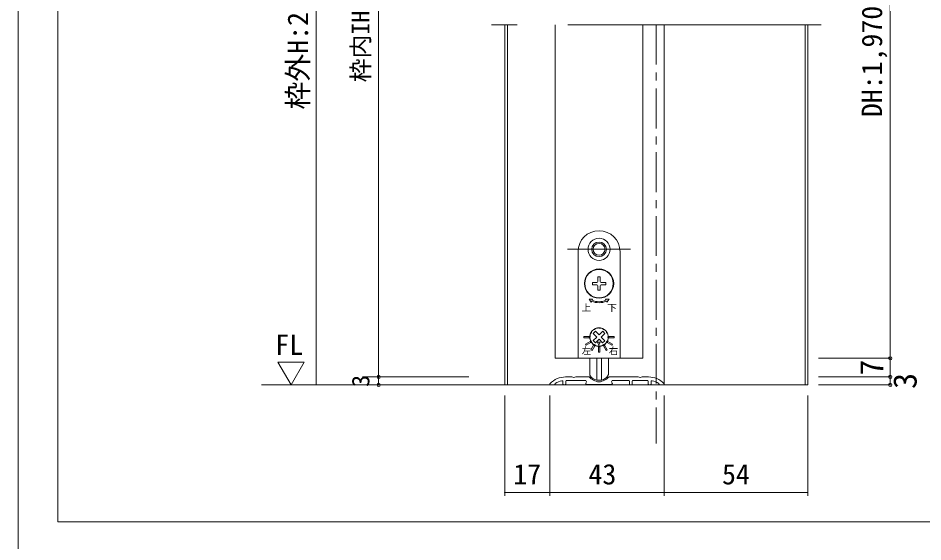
# Model space of a CAD drawing. Units: millimetres on the paper, enlarged 10 times, with parts at other scales. Extents: x -2000 to 2000, y -1385 to 1385.
# Drawn here: x -2000 to -865, y -92 to 564 of the extents above; entities that cross this region are included whole.
import ezdxf
from ezdxf.enums import TextEntityAlignment as Align

# ---------------------------------------------------------------- set-up
doc = ezdxf.new("R2010")
doc.units = ezdxf.units.MM
doc.header["$LTSCALE"] = 10
doc.header["$PDMODE"] = 32
doc.header["$PDSIZE"] = 4
for name, pattern in [('CHAIN1', [8, 5, -1, 1, -1]), ('USER1', [19.05, 12.7, -6.35]), ('USER4', [50.8, 31.75, -6.35, 6.35, -6.35])]:
    doc.linetypes.add(name, pattern=pattern)
doc.layers.add('1-1_0', color=7, linetype='Continuous', lineweight=20)
doc.layers.add('2-0_18', color=7, linetype='Continuous', lineweight=18)
doc.styles.add('ＭＳ ゴシック', font='')
doc.styles.get('ＭＳ ゴシック').set_extended_font_data('MS Gothic')

msp = doc.modelspace()

# ---------------------------------------------------------------- linework, layer by layer
at = {"layer": '1-1_0'}
msp.add_lwpolyline([(-2000, -1385), (2000, -1385), (2000, 1385), (-2000, 1385)], close=True, dxfattribs=at)
msp.add_lwpolyline([(380, -67.5), (-1950, -67.5), (-1950, 1335)], dxfattribs=at)
at = {"layer": '2-0_18', "color": 4, "lineweight": 9}
for p, q in [((-1626.28, 1048.25), (-1626.28, 104.44)), ((-1547.94, 928.25), (-1547.94, 114.43)), ((-906.39, 901.59), (-906.39, 137.77)), ((-906.39, 137.77), (-996.53, 137.77)), ((-906.39, 137.77), (-906.39, 114.44)), ((-1674.46, 133.12), (-1657.77, 104.44)), ((-1641.27, 133.12), (-1674.46, 133.12)), ((-1657.77, 104.44), (-1641.27, 133.12)), ((-1567.94, 114.43), (-1434.86, 114.43)), ((-1547.94, 114.43), (-1547.94, 104.44)), ((-906.39, 114.44), (-996.53, 114.44)), ((-906.39, 114.44), (-906.39, 104.44)), ((-1389.86, 104.44), (-1694.61, 104.44)), ((-1567.94, 104.44), (-1434.86, 104.44)), ((-906.39, 104.44), (-996.53, 104.44))]:
    msp.add_line(p, q, dxfattribs=at)
at = {"layer": '2-0_18', "linetype": 'USER4', "lineweight": 20}
msp.add_line((-993.2, 556.1), (-1406.53, 556.1), dxfattribs=at)
at = {"layer": '2-0_18', "lineweight": 20}
for p, q in [((-1389.86, 556.1), (-1389.86, 104.44)), ((-1386.53, 556.1), (-1386.53, 104.44)), ((-1326.53, 556.1), (-1326.53, 137.77)), ((-1216.53, 556.1), (-1216.53, 137.77)), ((-1189.86, 556.1), (-1189.86, 104.44)), ((-1013.2, 556.1), (-1013.2, 104.44)), ((-1009.86, 556.1), (-1009.86, 104.44)), ((-1326.53, 137.77), (-1216.53, 137.77)), ((-1009.86, 104.44), (-1389.86, 104.44)), ((-1333.2, 104.44), (-1389.86, 104.44)), ((-1009.86, 104.44), (-1389.86, 104.44)), ((-1333.2, 104.44), (-1168.2, 104.44)), ((-1168.2, 104.44), (-1009.86, 104.44)), ((-1168.2, 104.44), (-1009.86, 104.44)), ((-1389.86, 91.1), (-1389.86, -34.77)), ((-1009.86, 91.1), (-1009.86, -34.77)), ((-1389.65, -30.6), (-1390.07, -30.6)), ((-1333.66, -30.6), (-1332.62, -30.6)), ((-1189.34, -30.6), (-1190.38, -30.6)), ((-1010.07, -30.6), (-1009.65, -30.6))]:
    msp.add_line(p, q, dxfattribs=at)
at = {"layer": '2-0_18', "linetype": 'CHAIN1', "lineweight": 20}
msp.add_line((-1199.86, 556.1), (-1199.86, 31.1), dxfattribs=at)
at = {"layer": '2-0_18', "color": 2, "linetype": 'USER1'}
msp.add_line((-1311.03, 274.44), (-1232.03, 274.44), dxfattribs=at)
at = {"layer": '2-0_18'}
for p, q in [((-1297.86, 271.44), (-1297.86, 137.77)), ((-1245.2, 137.77), (-1245.2, 271.44)), ((-1270.03, 239.77), (-1273.03, 239.77)), ((-1273.03, 234.27), (-1273.03, 239.77)), ((-1270.03, 234.27), (-1270.03, 239.77)), ((-1274.36, 229.94), (-1279.86, 229.94)), ((-1273.03, 223.1), (-1273.03, 228.6)), ((-1270.03, 223.1), (-1270.03, 228.6)), ((-1263.2, 232.94), (-1268.7, 232.94)), ((-1263.2, 229.94), (-1268.7, 229.94)), ((-1263.2, 232.94), (-1263.2, 229.94)), ((-1270.03, 223.1), (-1273.03, 223.1)), ((-1271.5, 167.26), (-1266.96, 171.69)), ((-1278.89, 160.05), (-1274.36, 164.47)), ((-1276.1, 157.18), (-1278.89, 160.05)), ((-1274.36, 164.47), (-1278.78, 169)), ((-1276.1, 157.18), (-1271.56, 161.61)), ((-1267.14, 157.07), (-1271.56, 161.61)), ((-1264.28, 159.87), (-1267.14, 157.07)), ((-1297.86, 137.77), (-1245.2, 137.77)), ((-1283.2, 117.32), (-1283.2, 137.77)), ((-1274.45, 137.77), (-1274.45, 110.26)), ((-1268.61, 137.77), (-1268.61, 110.26)), ((-1259.86, 137.77), (-1259.86, 117.32)), ((-1313.58, 114.43), (-1305.7, 114.43)), ((-1284.03, 114.43), (-1300.7, 114.43)), ((-1222.36, 114.43), (-1259.03, 114.43)), ((-1209.48, 114.43), (-1217.36, 114.43)), ((-1389.86, 104.44), (-1009.86, 104.44)), ((-1332.2, 104.44), (-1327.53, 104.44)), ((-1326.53, 105.44), (-1326.53, 105.96)), ((-1316.86, 108.67), (-1316.86, 105.44)), ((-1315.86, 104.44), (-1314.2, 104.44)), ((-1313.2, 105.44), (-1313.2, 109.1)), ((-1312.2, 110.1), (-1288.93, 110.1)), ((-1288.06, 106.6), (-1287.49, 107.6)), ((-1287.2, 105.1), (-1271.53, 105.1)), ((-1274.45, 110.26), (-1268.61, 110.26)), ((-1255.86, 105.1), (-1271.53, 105.1)), ((-1255, 106.6), (-1255.57, 107.6)), ((-1234.53, 110.1), (-1254.13, 110.1)), ((-1233.53, 109.1), (-1233.53, 105.44)), ((-1232.53, 104.44), (-1230.86, 104.44)), ((-1229.86, 105.44), (-1229.86, 109.1)), ((-1228.86, 110.1), (-1210.86, 110.1)), ((-1209.86, 105.44), (-1209.86, 109.1)), ((-1207.2, 104.44), (-1208.86, 104.44)), ((-1206.2, 108.67), (-1206.2, 105.44)), ((-1196.53, 105.44), (-1196.53, 105.96)), ((-1190.86, 104.44), (-1195.53, 104.44))]:
    msp.add_line(p, q, dxfattribs=at)
for points in [[(-1274.36, 232.94), (-1279.86, 232.94), (-1279.86, 229.94)], [(-1280.2, 210.49), (-1279.69, 211.73), (-1284.02, 211.73), (-1281.22, 208.03), (-1280.71, 209.26)], [(-1262.35, 209.26), (-1261.84, 208.03), (-1259.04, 211.73), (-1263.37, 211.73), (-1262.86, 210.49)], [(-1271.5, 167.26), (-1275.92, 171.8), (-1278.78, 169)], [(-1264.28, 159.87), (-1268.7, 164.4), (-1264.17, 168.82), (-1266.96, 171.69)]]:
    msp.add_lwpolyline(points, dxfattribs=at)
for points in [[(-1290.53, 163.6), (-1283.86, 163.6), (-1283.86, 165.27), (-1290.53, 165.27)], [(-1287.57, 154.21), (-1281.79, 157.55), (-1282.63, 158.99), (-1288.4, 155.66)], [(-1254.66, 155.66), (-1260.43, 158.99), (-1261.27, 157.55), (-1255.49, 154.21)], [(-1252.53, 165.27), (-1259.2, 165.27), (-1259.2, 163.6), (-1252.53, 163.6)], [(-1280.31, 147.56), (-1276.97, 153.34), (-1278.42, 154.17), (-1281.75, 148.4)], [(-1271.66, 154.1), (-1269.94, 158.08), (-1273.27, 158.12)], [(-1270.7, 152.1), (-1272.36, 152.1), (-1272.36, 145.44), (-1270.7, 145.44)], [(-1261.31, 148.4), (-1264.64, 154.17), (-1266.08, 153.34), (-1262.75, 147.56)]]:
    msp.add_lwpolyline(points, close=True, dxfattribs=at)
at = {"layer": '2-0_18', "lineweight": 20}
for points in [[(-1333.14, 26.54), (-1333.14, 91.1), (-1333.14, -34.77)], [(-1189.86, 26.54), (-1189.86, 91.1), (-1189.86, -34.77)], [(-1389.86, -30.6), (-1333.14, -30.6), (-1189.86, -30.6), (-1009.86, -30.6)]]:
    msp.add_lwpolyline(points, dxfattribs=at)
at = {"layer": '2-0_18'}
for centre, radius in [((-1271.53, 274.44), 13.83), ((-1271.53, 274.44), 9.17), ((-1271.53, 274.44), 7.5), ((-1271.53, 231.44), 18.33), ((-1271.53, 231.44), 17.83)]:
    msp.add_circle(centre, radius, dxfattribs=at)
for centre, radius, start, end in [((-1271.53, 271.44), 26.33, 0, 180), ((-1274.36, 234.27), 1.33, 270, 360), ((-1274.36, 228.6), 1.33, 360, 90), ((-1268.7, 234.27), 1.33, 180, 270), ((-1268.7, 228.6), 1.33, 90, 180), ((-1271.53, 231.44), 24, 247.5, 292.5), ((-1271.53, 231.44), 22.67, 247.5, 292.5), ((-1271.53, 164.44), 11.67, 98.90298, 201.09702), ((-1271.53, 164.44), 11.17, 146.90028, 151.69834), ((-1277.62, 169.88), 3.33, 138.17431, 168.71996), ((-1271.53, 164.44), 11.5, 130.42431, 138.17431), ((-1276.83, 170.65), 3.33, 99.87866, 130.42431), ((-1271.53, 164.44), 11.17, 116.90028, 121.69834), ((-1274.08, 172.19), 3.33, 108.17431, 138.71996), ((-1271.53, 164.44), 11.5, 100.42431, 108.17431), ((-1273.01, 172.47), 3.33, 69.87866, 100.42431), ((-1272.97, 173.66), 2.33, 72.61143, 98.90298), ((-1271.53, 178.27), 2.5, 252.61143, 287.38857), ((-1271.53, 164.44), 11.17, 86.90028, 91.69834), ((-1269.86, 172.43), 3.33, 78.17431, 108.71996), ((-1270.09, 173.66), 2.33, 81.09702, 107.38857), ((-1271.53, 164.44), 11.67, 338.90298, 81.09702), ((-1271.53, 164.44), 11.5, 70.42431, 78.17431), ((-1268.79, 172.13), 3.33, 39.87866, 70.42431), ((-1271.53, 164.44), 11.17, 56.90028, 61.69834), ((-1266.08, 170.52), 3.33, 48.17431, 78.71996), ((-1271.53, 164.44), 11.5, 40.42431, 48.17431), ((-1265.31, 169.73), 3.33, 9.87866, 40.42431), ((-1271.53, 164.44), 11.17, 26.90028, 31.69834), ((-1279.56, 162.96), 3.33, 159.87866, 190.42431), ((-1279.52, 166.11), 3.33, 168.17431, 198.71996), ((-1271.53, 164.44), 11.5, 190.42431, 198.17431), ((-1271.53, 164.44), 11.5, 160.42431, 168.17431), ((-1271.53, 164.44), 11.17, 176.90028, 181.69834), ((-1279.29, 161.89), 3.33, 198.17431, 228.71996), ((-1280.24, 161.08), 2.33, 201.09702, 227.38857), ((-1279.22, 167.17), 3.33, 129.87866, 160.42431), ((-1283.51, 157.52), 2.5, 12.61143, 47.38857), ((-1271.53, 164.44), 11.17, 206.90028, 211.69834), ((-1271.53, 164.44), 11.17, 326.90028, 331.69834), ((-1259.55, 157.52), 2.5, 132.61143, 167.38857), ((-1263.84, 161.7), 3.33, 309.87866, 340.42431), ((-1263.77, 166.98), 3.33, 18.17431, 48.71996), ((-1262.82, 161.08), 2.33, 312.61143, 338.90298), ((-1271.53, 164.44), 11.5, 340.42431, 348.17431), ((-1271.53, 164.44), 11.5, 10.42431, 18.17431), ((-1271.53, 164.44), 11.17, 356.90028, 1.69834), ((-1263.54, 162.76), 3.33, 348.17431, 18.71996), ((-1263.5, 165.91), 3.33, 339.87866, 10.42431), ((-1278.79, 158.57), 2.33, 192.61143, 218.90298), ((-1277.75, 159.14), 3.33, 189.87866, 220.42431), ((-1271.53, 164.44), 11.67, 218.90298, 321.09702), ((-1271.53, 164.44), 11.5, 220.42431, 228.17431), ((-1276.98, 158.35), 3.33, 228.17431, 258.71996), ((-1271.53, 164.44), 11.17, 236.90028, 241.69834), ((-1274.27, 156.74), 3.33, 219.87866, 250.42431), ((-1271.53, 164.44), 11.5, 250.42431, 258.17431), ((-1273.2, 156.44), 3.33, 258.17431, 288.71996), ((-1271.53, 164.44), 11.17, 266.90028, 271.69834), ((-1270.05, 156.4), 3.33, 249.87866, 280.42431), ((-1271.53, 164.44), 11.5, 280.42431, 288.17431), ((-1268.98, 156.68), 3.33, 288.17431, 318.71996), ((-1271.53, 164.44), 11.17, 296.90028, 301.69834), ((-1266.23, 158.22), 3.33, 279.87866, 310.42431), ((-1271.53, 164.44), 11.5, 310.42431, 318.17431), ((-1265.44, 158.99), 3.33, 318.17431, 348.71996), ((-1264.27, 158.57), 2.33, 321.09702, 347.38857), ((-1313.58, 87.77), 26.67, 90, 136.50339), ((-1303.2, 118.79), 5.02, 240.13717, 299.86283), ((-1268.51, 129.56), 21.67, 224.26307, 261.9973), ((-1281.53, 117.32), 1.67, 180, 210.56067), ((-1271.48, 123.26), 13.33, 210.56067, 257.16143), ((-1274.55, 129.56), 21.67, 278.0027, 315.73693), ((-1271.58, 123.26), 13.33, 282.83857, 329.43933), ((-1261.53, 117.32), 1.67, 329.43933, 360), ((-1219.86, 118.79), 5.02, 240.13717, 299.86283), ((-1209.48, 87.77), 26.67, 43.49661, 90), ((-1332.2, 105.44), 1, 136.50339, 270), ((-1327.53, 105.44), 1, 270, 0), ((-1313.58, 87.77), 22.33, 101.58901, 125.44735), ((-1317.86, 108.67), 1, 0, 101.58901), ((-1315.86, 105.44), 1, 180, 270), ((-1314.2, 105.44), 1, 270, 0), ((-1312.2, 109.1), 1, 90, 180), ((-1288.93, 108.43), 1.67, 330, 90), ((-1287.2, 106.1), 1, 150, 270), ((-1255.86, 106.1), 1, 270, 30), ((-1254.13, 108.43), 1.67, 90, 210), ((-1234.53, 109.1), 1, 0, 90), ((-1232.53, 105.44), 1, 180, 270), ((-1230.86, 105.44), 1, 270, 0), ((-1228.86, 109.1), 1, 90, 180), ((-1210.86, 109.1), 1, 0, 90), ((-1208.86, 105.44), 1, 180, 270), ((-1207.2, 105.44), 1, 270, 0), ((-1205.2, 108.67), 1, 78.41099, 180), ((-1209.48, 87.77), 22.33, 54.55265, 78.41099), ((-1195.53, 105.44), 1, 180, 270), ((-1190.86, 105.44), 1, 270, 43.49661)]:
    msp.add_arc(centre, radius, start, end, dxfattribs=at)
at = {"layer": '2-0_18', "lineweight": 20}
for centre, radius, start, end in [((-1389.86, -30.6), 0.208, 180, 0), ((-1333.14, -30.6), 0.521, 0, 180), ((-1189.86, -30.6), 0.521, 180, 0), ((-1009.86, -30.6), 0.208, 0, 180)]:
    msp.add_arc(centre, radius, start, end, dxfattribs=at)
at = {"layer": '2-0_18', "color": 4}
for p in [(-906.39, 137.77), (-1547.94, 114.43), (-906.39, 114.44), (-1547.94, 104.44), (-906.39, 104.44)]:
    msp.add_point(p, dxfattribs=at)

# ---------------------------------------------------------------- texts
at = {"layer": '2-0_18', "style": 'ＭＳ ゴシック'}
for s, height, p in [('枠内IH:1,985', 21.99, (-1552.94, 483.84)), ('枠外H:2,024', 25.66, (-1628.78, 449.68)), ('DH:1,970', 25.66, (-908.89, 440.23)), ('7', 29.33, (-906.39, 116.1)), ('3', 21.99, (-1552.94, 101.93)), ('3', 29.33, (-864.47, 99.43))]:
    msp.add_text(s, height=height, rotation=90, dxfattribs=at).set_placement(p, align=Align.BOTTOM_LEFT)
for s, height, p in [('上', 8.55, (-1293.61, 194.38)), ('下', 8.55, (-1261.29, 194.12)), ('FL', 25.66, (-1677.42, 134.23)), ('左', 8.55, (-1293.3, 140.2)), ('右', 8.55, (-1259.32, 140.12)), ('17', 25.66, (-1379, -28.1)), ('43', 25.66, (-1284.78, -28.1)), ('54', 25.66, (-1117.36, -28.1))]:
    msp.add_text(s, height=height, dxfattribs=at).set_placement(p, align=Align.BOTTOM_LEFT)

doc.saveas('drawing.dxf')
